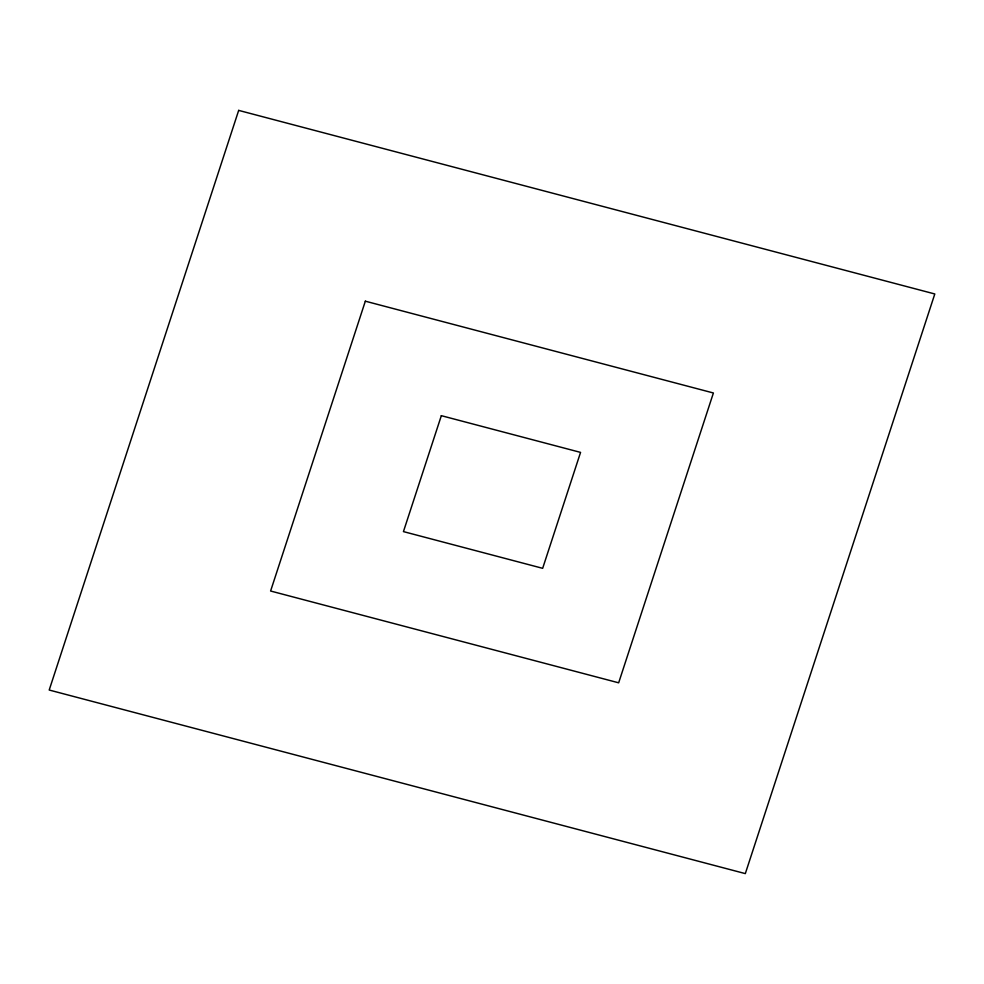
<?xml version="1.0" encoding="UTF-8"?>
<svg xmlns="http://www.w3.org/2000/svg" width="984" height="984" viewBox="0 0 984 984"><rect width="100%" height="100%" fill="white"/><g stroke="black" fill="none" stroke-linecap="round" stroke-linejoin="round"><path stroke-width="1.48" d="M238.681 110.392L49.2 690.03L745.319 873.607L934.8 293.97L238.681 110.392M365.335 301.19L270.6 591.015L618.665 682.81L713.4 392.985L365.335 301.19M441.336 415.678L403.44 531.606L542.664 568.322L580.56 452.394L441.336 415.678"/></g></svg>
